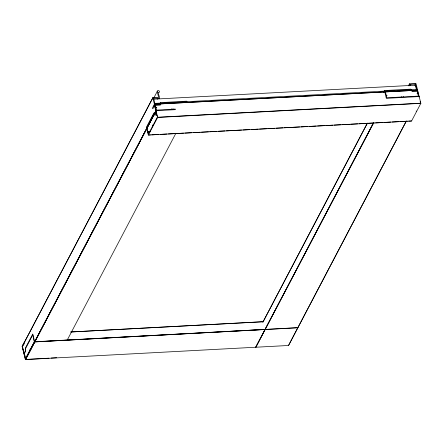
<?xml version="1.0" encoding="UTF-8"?>
<svg xmlns="http://www.w3.org/2000/svg" width="443" height="443" viewBox="0 0 443 443"><rect width="100%" height="100%" fill="white"/><g stroke="black" fill="none" stroke-linecap="round" stroke-linejoin="round"><path stroke-width="0.66" d="M406.342 121.066L288.592 345.346M419.211 96.552L386.324 98.34L384.53 90.538L410.716 89.143L412.488 90.937L417.096 90.693L415.462 84.07L410.855 84.314L409.781 84.884L409.52 83.777L415.988 83.522L420.839 103.352L157.653 117.439L148.339 135.049L411.575 121.005L420.833 103.374M297.879 327.654L34.692 341.913L32.771 334.005L25.317 348.176L25.406 350.751L24.099 353.237L22.466 346.62L23.772 344.128L24.227 344.012L23.994 342.871L22.167 346.299L25.478 359.467L49.018 358.165M400.068 90.322L385.205 91.114L386.185 95.084L387.116 95.339L386.335 95.688L386.85 97.792L401.657 97.006L401.707 96.546L401.984 96.984L403.302 96.917L403.351 96.458L403.628 96.901L418.436 96.109L417.915 93.999L416.985 93.744L417.766 93.401L417.245 91.291L412.278 91.557L410.506 89.763L400.068 90.322L399.398 91.701M34.704 341.891L297.89 327.765M147.824 131.294L148.399 134.185L152.597 126.189L152.53 125.646L152.691 126.006L153.062 125.297L153.001 124.76L153.156 125.12L157.354 117.124C157.736 115.014 156.041 115.878 156.689 114.416L156.169 112.306L154.757 114.992L153.926 113.834L146.749 127.501L147.729 131.477L150.587 131.15M187.162 102.527L186.686 101.165L160.648 102.621L159.801 104.526L155.222 104.786L153.583 98.268C160.864 97.46 160.388 101.17 158.101 92.504L158.134 92.521A1.179 0.964 27.8 0 0 159.474 91.834A1.179 0.964 27.8 0 0 158.356 90.571A1.179 0.964 27.8 0 0 157.21 91.485L158.605 97.355L152.807 97.803L156.058 110.684L175.517 109.654M157.653 117.439L154.419 104.183L152.586 107.804L152.846 108.729L154.386 105.085L156.019 111.708L154.712 114.194L153.876 113.037L146.439 127.235L148.333 135.021L150.404 134.91M25.511 359.478L156.146 110.733L25.544 359.478L31.531 347.932M22.172 346.576L152.852 97.726M152.913 97.704L22.189 346.487L25.401 359.555L156.08 110.706M153.987 97.615L157.204 91.485M157.52 99.238L158.162 98.014M25.384 359.367L156.025 110.623M159.679 104.459L160.648 102.621M67.325 339.897L175.865 133.304M262.815 322.299L367.38 123.082M383.461 92.504L384.441 90.582M263.236 321.563L367.153 123.63M383.56 92.377L384.53 90.538M373.443 122.822L255.788 347.207L373.604 122.938M255.788 347.207L373.538 122.921M399.309 91.551L399.951 90.328M408.457 85.743L409.52 83.777M408.972 85.914L409.614 84.685M410.212 85.543L410.855 84.314M414.82 85.294L415.462 84.07M415.733 90.627L416.376 89.403L415.34 85.189L153.477 99.182M406.242 121.194L288.587 345.407M25.478 359.467L28.546 353.691M25.428 359.555L288.615 345.479M411.564 121.017L408.745 121.105M186.315 101.785L161.152 103.191L160.305 105.102L155.371 105.379L155.892 107.45L156.816 107.699L156.036 108.042L156.556 110.113L171.28 109.294L171.33 108.84L171.607 109.271L172.914 109.199L172.969 108.745L173.241 109.183L175.251 109.072M51.095 358.049L56.615 357.739M154.513 103.396L160.731 103.064M185.606 101.735L384.596 91.103M410.849 89.696L416.376 89.403M154.386 104.199L417.627 90.184L154.452 104.249M155.421 113.729L156.8 113.657M154.757 114.992L156.833 114.881M157.664 117.251L420.839 103.186M147.973 131.898L150.044 131.787M147.879 132.075L149.95 131.964M151.783 134.833L158.694 134.467M160.073 134.39L166.983 134.024M168.362 133.947L175.273 133.581M176.652 133.504L183.563 133.138M184.941 133.066L191.847 132.695M193.231 132.623L200.136 132.252M201.521 132.18L208.426 131.809M209.81 131.737L216.716 131.366M218.1 131.294L225.005 130.923M226.39 130.851L233.295 130.48M234.674 130.408L241.585 130.037M242.963 129.965L249.874 129.594M251.253 129.522L258.164 129.151M259.543 129.079L266.453 128.708M267.832 128.636L274.738 128.265M276.122 128.193L283.027 127.822M284.412 127.75L291.317 127.379M292.701 127.307L299.606 126.936M300.991 126.864L307.896 126.493M309.28 126.421L316.186 126.05M317.565 125.978L324.475 125.607M325.854 125.535L332.765 125.164M334.144 125.092L341.055 124.721M342.433 124.649L349.344 124.278M350.723 124.206L357.628 123.835M359.013 123.763L365.918 123.392M367.302 123.32L374.208 122.949M375.592 122.877L382.497 122.506M383.882 122.434L390.787 122.063M392.171 121.991L399.077 121.62M400.455 121.548L407.366 121.177M70.775 331.984L263.496 321.684M70.786 331.995L263.524 321.745M34.709 341.752L265.412 329.393M417.561 91.02L419.034 96.978M420.147 101.48L420.407 102.532M416.171 110.933L416.243 111.232M25.113 356.039L25.439 358.653L29.637 350.657L29.57 350.12L29.731 350.479L30.102 349.771L30.041 349.228L30.196 349.593L34.393 341.592C33.236 339.615 33.79 338.181 32.743 334.914L25.572 348.58L25.655 351.161L24.249 353.841C24.354 355.679 24.808 355.208 25.113 356.039"/></g></svg>
